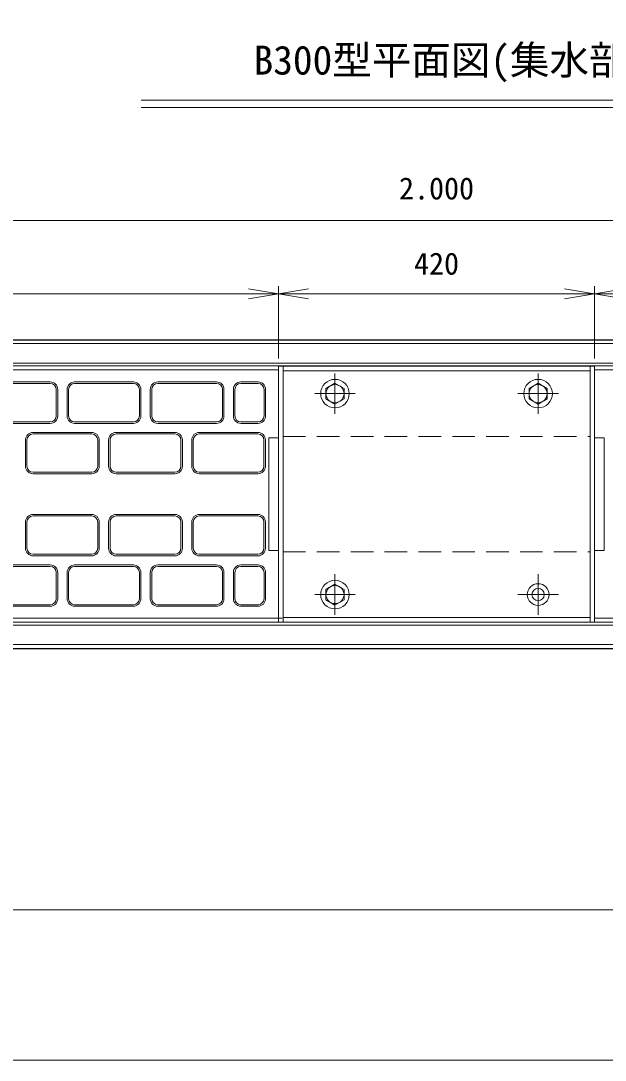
# Model space of a CAD drawing. Units: millimetres at full size, sheet at 1:20. Extents: x 0 to 8400, y 0 to 5940.
# Drawn here: x 5629 to 6406, y 0 to 1381 of the extents above; entities that cross this region are included whole.
import ezdxf
from ezdxf.enums import TextEntityAlignment as Align

# ---------------------------------------------------------------- set-up
doc = ezdxf.new("R2010")
doc.units = ezdxf.units.MM
doc.header["$LTSCALE"] = 20
doc.linetypes.add('USER3', pattern=[15, 9.375, -1.875, 1.875, -1.875])
doc.linetypes.add('USER4', pattern=[2.25, 1.5, -0.75])
for name, color, linetype, lineweight in [('1', 7, 'Continuous', 9), ('_0-0_0', 2, 'Continuous', 9), ('_0-E_50-BASEPLATE', 3, 'Continuous', 9), ('_1-9_20-FRAME', 2, 'Continuous', 9), ('CON（太線）', 1, 'Continuous', 25), ('寸法線', 7, 'Continuous', 9), ('構造物-寸法', 7, 'Continuous', 9)]:
    doc.layers.add(name, color=color, linetype=linetype, lineweight=lineweight)
doc.styles.add('ＭＳ ゴシック', font='')
doc.styles.get('ＭＳ ゴシック').set_extended_font_data('MS Gothic')

# ---------------------------------------------------------------- blocks, each defined once
blk = doc.blocks.new('open_arrow')
at = {"color": 0, "linetype": 'Continuous', "lineweight": -2}
blk.add_lwpolyline([(7.5, 1.25), (0, 0), (7.5, -1.25)], dxfattribs=at)

msp = doc.modelspace()

# ---------------------------------------------------------------- linework, layer by layer
at = {"layer": '1'}
for p, q in [((5789.01, 1275.58), (6574.29, 1275.58)), ((5789.01, 1265.96), (6574.29, 1265.96)), ((7181.65, 952.22), (5181.65, 952.22)), ((7181.65, 552.22), (5181.65, 552.22))]:
    msp.add_line(p, q, dxfattribs=at)
at = {"layer": '_0-0_0'}
for p, q in [((5971.65, 922.22), (5977.65, 922.22)), ((5971.65, 582.22), (5971.65, 922.22)), ((5977.65, 922.22), (5977.65, 916.22)), ((5977.65, 922.22), (6385.65, 922.22)), ((5977.65, 922.22), (5977.65, 857.22)), ((5977.65, 582.22), (5977.65, 922.22)), ((5977.65, 916.22), (6385.65, 916.22)), ((6385.65, 922.22), (6385.65, 916.22)), ((6385.65, 922.22), (6385.65, 857.22)), ((6385.65, 922.22), (6391.65, 922.22)), ((6385.65, 582.22), (6385.65, 922.22)), ((6391.65, 582.22), (6391.65, 922.22)), ((5958.65, 677.22), (5958.65, 827.22)), ((5958.65, 827.22), (5971.65, 827.22)), ((5971.65, 827.22), (5971.65, 677.22)), ((6404.65, 827.22), (6391.65, 827.22)), ((6391.65, 827.22), (6391.65, 677.22)), ((6404.65, 677.22), (6404.65, 827.22)), ((5971.65, 677.22), (5958.65, 677.22)), ((6391.65, 677.22), (6404.65, 677.22)), ((5977.65, 582.22), (5977.65, 647.22)), ((6385.65, 582.22), (6385.65, 647.22)), ((5971.65, 582.22), (5977.65, 582.22)), ((5977.65, 582.22), (5977.65, 588.22)), ((5977.65, 588.22), (6385.65, 588.22)), ((5977.65, 582.22), (6385.65, 582.22)), ((6385.65, 582.22), (6385.65, 588.22)), ((6385.65, 582.22), (6391.65, 582.22))]:
    msp.add_line(p, q, dxfattribs=at)
at = {"layer": '_0-0_0', "color": 4, "linetype": 'USER3'}
for p, q in [((6046.65, 858.72), (6046.65, 912.72)), ((6316.65, 858.72), (6316.65, 912.72)), ((6019.65, 885.72), (6073.65, 885.72)), ((6289.65, 885.72), (6343.65, 885.72)), ((6046.65, 591.72), (6046.65, 645.72)), ((6316.65, 591.72), (6316.65, 645.72)), ((6019.65, 618.72), (6073.65, 618.72)), ((6289.65, 618.72), (6343.65, 618.72))]:
    msp.add_line(p, q, dxfattribs=at)
at = {"layer": '_0-0_0', "linetype": 'USER4'}
for p, q in [((5977.65, 828.72), (6385.65, 828.72)), ((5977.65, 675.72), (6385.65, 675.72))]:
    msp.add_line(p, q, dxfattribs=at)
at = {"layer": '_0-E_50-BASEPLATE'}
msp.add_circle((6316.65, 618.72), 14.5, dxfattribs=at)
at = {"layer": '_1-9_20-FRAME'}
for p, q in [((6046.65, 899.57), (6034.65, 892.65)), ((6058.65, 892.65), (6046.65, 899.57)), ((6316.65, 899.57), (6304.65, 892.65)), ((6328.65, 892.65), (6316.65, 899.57)), ((6034.65, 892.65), (6034.65, 878.79)), ((6058.65, 878.79), (6058.65, 892.65)), ((6304.65, 892.65), (6304.65, 878.79)), ((6328.65, 878.79), (6328.65, 892.65)), ((6034.65, 878.79), (6046.65, 871.86)), ((6046.65, 871.86), (6058.65, 878.79)), ((6304.65, 878.79), (6316.65, 871.86)), ((6316.65, 871.86), (6328.65, 878.79)), ((6046.65, 632.57), (6034.65, 625.65)), ((6034.65, 625.65), (6034.65, 611.79)), ((6058.65, 625.65), (6046.65, 632.57)), ((6058.65, 611.79), (6058.65, 625.65)), ((6034.65, 611.79), (6046.65, 604.86)), ((6046.65, 604.86), (6058.65, 611.79))]:
    msp.add_line(p, q, dxfattribs=at)
for centre, radius in [((6046.65, 885.72), 19), ((6316.65, 885.72), 19), ((6046.65, 885.72), 12), ((6316.65, 885.72), 12), ((6046.65, 618.72), 19), ((6046.65, 618.72), 12), ((6316.65, 618.72), 8.25)]:
    msp.add_circle(centre, radius, dxfattribs=at)
at = {"layer": 'CON（太線）'}
for p, q in [((5181.65, 957.22), (7181.65, 957.22)), ((5181.65, 547.22), (7181.65, 547.22))]:
    msp.add_line(p, q, dxfattribs=at)
at = {"layer": '寸法線'}
for p, q in [((5181.65, 1115.91), (7181.65, 1115.91)), ((5971.65, 932.22), (5971.65, 1028.53)), ((5971.65, 932.22), (5971.65, 1028.53)), ((6391.65, 932.22), (6391.65, 1028.53)), ((6391.65, 932.22), (6391.65, 1028.53)), ((5971.65, 1018.53), (5181.65, 1018.53)), ((6391.65, 1018.53), (5971.65, 1018.53)), ((6391.65, 1018.53), (7181.65, 1018.53)), ((5181.65, 922.51), (7181.65, 922.51)), ((5181.65, 581.93), (7181.65, 581.93))]:
    msp.add_line(p, q, dxfattribs=at)
at = {"layer": '寸法線', "color": 2}
for p, q in [((5181.65, 926.16), (7181.65, 926.16)), ((5181.65, 578.27), (7181.65, 578.27))]:
    msp.add_line(p, q, dxfattribs=at)
at = {"layer": '寸法線', "color": 3}
msp.add_line((5186.65, 917.22), (5971.65, 917.22), dxfattribs=at)
for points in [[(5976.65, 587.22), (5186.65, 587.22), (5186.65, 917.22)], [(6391.65, 917.22), (7176.65, 917.22), (7176.65, 587.22), (6391.65, 587.22)]]:
    msp.add_lwpolyline(points, dxfattribs=at)
at = {"layer": '構造物-寸法'}
for p, q in [((5668.1, 901.22), (5590.1, 901.22)), ((5668.1, 899.22), (5590.1, 899.22)), ((5778.6, 901.22), (5700.6, 901.22)), ((5778.6, 899.22), (5700.6, 899.22)), ((5889.1, 901.22), (5811.1, 901.22)), ((5889.1, 899.22), (5811.1, 899.22)), ((5921.6, 901.22), (5944.35, 901.22)), ((5921.6, 899.22), (5944.35, 899.22)), ((5676.1, 856.22), (5676.1, 891.22)), ((5678.1, 856.22), (5678.1, 891.22)), ((5690.6, 891.22), (5690.6, 856.22)), ((5692.6, 891.22), (5692.6, 856.22)), ((5786.6, 856.22), (5786.6, 891.22)), ((5788.6, 856.22), (5788.6, 891.22)), ((5801.1, 891.22), (5801.1, 856.22)), ((5803.1, 891.22), (5803.1, 856.22)), ((5897.1, 856.22), (5897.1, 891.22)), ((5899.1, 856.22), (5899.1, 891.22)), ((5911.6, 856.22), (5911.6, 891.22)), ((5913.6, 856.22), (5913.6, 891.22)), ((5952.35, 891.22), (5952.35, 856.22)), ((5954.35, 891.22), (5954.35, 856.22)), ((5590.1, 848.22), (5668.1, 848.22)), ((5590.1, 846.22), (5668.1, 846.22)), ((5700.6, 848.22), (5778.6, 848.22)), ((5700.6, 846.22), (5778.6, 846.22)), ((5811.1, 848.22), (5889.1, 848.22)), ((5811.1, 846.22), (5889.1, 846.22)), ((5944.35, 848.22), (5921.6, 848.22)), ((5944.35, 846.22), (5921.6, 846.22)), ((5723.24, 834.22), (5645.24, 834.22)), ((5723.24, 832.22), (5645.24, 832.22)), ((5833.74, 834.22), (5755.74, 834.22)), ((5833.74, 832.22), (5755.74, 832.22)), ((5944.24, 834.22), (5866.24, 834.22)), ((5944.24, 832.22), (5866.24, 832.22)), ((5635.24, 824.22), (5635.24, 789.22)), ((5637.24, 824.22), (5637.24, 789.22)), ((5731.24, 789.22), (5731.24, 824.22)), ((5733.24, 789.22), (5733.24, 824.22)), ((5745.74, 824.22), (5745.74, 789.22)), ((5747.74, 824.22), (5747.74, 789.22)), ((5841.74, 789.22), (5841.74, 824.22)), ((5843.74, 789.22), (5843.74, 824.22)), ((5856.24, 824.22), (5856.24, 789.22)), ((5858.24, 824.22), (5858.24, 789.22)), ((5952.24, 789.22), (5952.24, 824.22)), ((5954.24, 789.22), (5954.24, 824.22)), ((5645.24, 781.22), (5723.24, 781.22)), ((5645.24, 779.22), (5723.24, 779.22)), ((5755.74, 781.22), (5833.74, 781.22)), ((5755.74, 779.22), (5833.74, 779.22)), ((5866.24, 781.22), (5944.24, 781.22)), ((5866.24, 779.22), (5944.24, 779.22)), ((5645.24, 725.22), (5723.24, 725.22)), ((5645.24, 723.22), (5723.24, 723.22)), ((5755.74, 725.22), (5833.74, 725.22)), ((5755.74, 723.22), (5833.74, 723.22)), ((5866.24, 725.22), (5944.24, 725.22)), ((5866.24, 723.22), (5944.24, 723.22)), ((5635.24, 680.22), (5635.24, 715.22)), ((5637.24, 680.22), (5637.24, 715.22)), ((5731.24, 715.22), (5731.24, 680.22)), ((5733.24, 715.22), (5733.24, 680.22)), ((5745.74, 680.22), (5745.74, 715.22)), ((5747.74, 680.22), (5747.74, 715.22)), ((5841.74, 715.22), (5841.74, 680.22)), ((5843.74, 715.22), (5843.74, 680.22)), ((5856.24, 680.22), (5856.24, 715.22)), ((5858.24, 680.22), (5858.24, 715.22)), ((5952.24, 715.22), (5952.24, 680.22)), ((5954.24, 715.22), (5954.24, 680.22)), ((5723.24, 672.22), (5645.24, 672.22)), ((5723.24, 670.22), (5645.24, 670.22)), ((5833.74, 672.22), (5755.74, 672.22)), ((5833.74, 670.22), (5755.74, 670.22)), ((5944.24, 672.22), (5866.24, 672.22)), ((5944.24, 670.22), (5866.24, 670.22)), ((5590.1, 658.22), (5668.1, 658.22)), ((5590.1, 656.22), (5668.1, 656.22)), ((5700.6, 658.22), (5778.6, 658.22)), ((5700.6, 656.22), (5778.6, 656.22)), ((5811.1, 658.22), (5889.1, 658.22)), ((5811.1, 656.22), (5889.1, 656.22)), ((5921.6, 658.22), (5944.35, 658.22)), ((5921.6, 656.22), (5944.35, 656.22)), ((5676.1, 648.22), (5676.1, 613.22)), ((5678.1, 648.22), (5678.1, 613.22)), ((5690.6, 613.22), (5690.6, 648.22)), ((5692.6, 613.22), (5692.6, 648.22)), ((5786.6, 648.22), (5786.6, 613.22)), ((5788.6, 648.22), (5788.6, 613.22)), ((5801.1, 613.22), (5801.1, 648.22)), ((5803.1, 613.22), (5803.1, 648.22)), ((5897.1, 648.22), (5897.1, 613.22)), ((5899.1, 648.22), (5899.1, 613.22)), ((5911.6, 613.22), (5911.6, 648.22)), ((5913.6, 613.22), (5913.6, 648.22)), ((5952.35, 648.22), (5952.35, 613.22)), ((5954.35, 648.22), (5954.35, 613.22)), ((5668.1, 605.22), (5590.1, 605.22)), ((5668.1, 603.22), (5590.1, 603.22)), ((5778.6, 605.22), (5700.6, 605.22)), ((5778.6, 603.22), (5700.6, 603.22)), ((5889.1, 605.22), (5811.1, 605.22)), ((5889.1, 603.22), (5811.1, 603.22)), ((5944.35, 605.22), (5921.6, 605.22)), ((5944.35, 603.22), (5921.6, 603.22))]:
    msp.add_line(p, q, dxfattribs=at)
at = {"layer": '構造物-寸法', "color": 2}
msp.add_lwpolyline([(0, 5940), (0, 0), (8400, 0), (8400, 5940)], close=True, dxfattribs=at)
at = {"layer": '構造物-寸法'}
msp.add_lwpolyline([(200, 5740), (200, 200), (8200, 200), (8200, 5740)], close=True, dxfattribs=at)
for centre, radius, start, end in [((5668.1, 891.22), 10, 0, 90), ((5668.1, 891.22), 8, 0, 90), ((5700.6, 891.22), 10, 90, 180), ((5700.6, 891.22), 8, 90, 180), ((5778.6, 891.22), 10, 0, 90), ((5778.6, 891.22), 8, 0, 90), ((5811.1, 891.22), 10, 90, 180), ((5811.1, 891.22), 8, 90, 180), ((5889.1, 891.22), 10, 0, 90), ((5889.1, 891.22), 8, 0, 90), ((5921.6, 891.22), 10, 90, 180), ((5921.6, 891.22), 8, 90, 180), ((5944.35, 891.22), 10, 0, 90), ((5944.35, 891.22), 8, 0, 90), ((5668.1, 856.22), 10, 270, 0), ((5668.1, 856.22), 8, 270, 0), ((5700.6, 856.22), 10, 180, 270), ((5700.6, 856.22), 8, 180, 270), ((5778.6, 856.22), 10, 270, 0), ((5778.6, 856.22), 8, 270, 0), ((5811.1, 856.22), 10, 180, 270), ((5811.1, 856.22), 8, 180, 270), ((5889.1, 856.22), 10, 270, 0), ((5889.1, 856.22), 8, 270, 0), ((5921.6, 856.22), 10, 180, 270), ((5921.6, 856.22), 8, 180, 270), ((5944.35, 856.22), 10, 270, 0), ((5944.35, 856.22), 8, 270, 0), ((5645.24, 824.22), 10, 90, 180), ((5645.24, 824.22), 8, 90, 180), ((5723.24, 824.22), 10, 0, 90), ((5723.24, 824.22), 8, 0, 90), ((5755.74, 824.22), 10, 90, 180), ((5755.74, 824.22), 8, 90, 180), ((5833.74, 824.22), 10, 0, 90), ((5833.74, 824.22), 8, 0, 90), ((5866.24, 824.22), 10, 90, 180), ((5866.24, 824.22), 8, 90, 180), ((5944.24, 824.22), 10, 0, 90), ((5944.24, 824.22), 8, 0, 90), ((5645.24, 789.22), 10, 180, 270), ((5645.24, 789.22), 8, 180, 270), ((5723.24, 789.22), 10, 270, 0), ((5723.24, 789.22), 8, 270, 0), ((5755.74, 789.22), 10, 180, 270), ((5755.74, 789.22), 8, 180, 270), ((5833.74, 789.22), 10, 270, 0), ((5833.74, 789.22), 8, 270, 0), ((5866.24, 789.22), 10, 180, 270), ((5866.24, 789.22), 8, 180, 270), ((5944.24, 789.22), 10, 270, 0), ((5944.24, 789.22), 8, 270, 0), ((5645.24, 715.22), 10, 90, 180), ((5645.24, 715.22), 8, 90, 180), ((5723.24, 715.22), 10, 0, 90), ((5723.24, 715.22), 8, 0, 90), ((5755.74, 715.22), 10, 90, 180), ((5755.74, 715.22), 8, 90, 180), ((5833.74, 715.22), 10, 0, 90), ((5833.74, 715.22), 8, 0, 90), ((5866.24, 715.22), 10, 90, 180), ((5866.24, 715.22), 8, 90, 180), ((5944.24, 715.22), 10, 0, 90), ((5944.24, 715.22), 8, 0, 90), ((5645.24, 680.22), 10, 180, 270), ((5645.24, 680.22), 8, 180, 270), ((5723.24, 680.22), 10, 270, 0), ((5723.24, 680.22), 8, 270, 0), ((5755.74, 680.22), 10, 180, 270), ((5755.74, 680.22), 8, 180, 270), ((5833.74, 680.22), 10, 270, 0), ((5833.74, 680.22), 8, 270, 0), ((5866.24, 680.22), 10, 180, 270), ((5866.24, 680.22), 8, 180, 270), ((5944.24, 680.22), 10, 270, 0), ((5944.24, 680.22), 8, 270, 0), ((5668.1, 648.22), 10, 0, 90), ((5668.1, 648.22), 8, 0, 90), ((5700.6, 648.22), 10, 90, 180), ((5700.6, 648.22), 8, 90, 180), ((5778.6, 648.22), 10, 0, 90), ((5778.6, 648.22), 8, 0, 90), ((5811.1, 648.22), 10, 90, 180), ((5811.1, 648.22), 8, 90, 180), ((5889.1, 648.22), 10, 0, 90), ((5889.1, 648.22), 8, 0, 90), ((5921.6, 648.22), 10, 90, 180), ((5921.6, 648.22), 8, 90, 180), ((5944.35, 648.22), 10, 0, 90), ((5944.35, 648.22), 8, 0, 90), ((5668.1, 613.22), 10, 270, 0), ((5668.1, 613.22), 8, 270, 0), ((5700.6, 613.22), 10, 180, 270), ((5700.6, 613.22), 8, 180, 270), ((5778.6, 613.22), 10, 270, 0), ((5778.6, 613.22), 8, 270, 0), ((5811.1, 613.22), 10, 180, 270), ((5811.1, 613.22), 8, 180, 270), ((5889.1, 613.22), 10, 270, 0), ((5889.1, 613.22), 8, 270, 0), ((5921.6, 613.22), 10, 180, 270), ((5921.6, 613.22), 8, 180, 270), ((5944.35, 613.22), 10, 270, 0), ((5944.35, 613.22), 8, 270, 0)]:
    msp.add_arc(centre, radius, start, end, dxfattribs=at)

# ---------------------------------------------------------------- block references
at = {"layer": '寸法線', "xscale": 5.33, "yscale": 5.33, "rotation": 180}
for p in [(5971.65, 1018.53), (6391.65, 1018.53)]:
    msp.add_blockref('open_arrow', p, dxfattribs=at)
at = {"layer": '寸法線', "xscale": 5.33, "yscale": 5.33}
for p in [(5971.65, 1018.53), (6391.65, 1018.53)]:
    msp.add_blockref('open_arrow', p, dxfattribs=at)

# ---------------------------------------------------------------- texts
at = {"layer": '寸法線', "style": 'ＭＳ ゴシック'}
msp.add_text('B300型平面図(集水部)', height=38.49, dxfattribs=at).set_placement((5938.35, 1298.17), align=Align.BOTTOM_LEFT)
for s, p in [('2.000', (6181.65, 1158.44)), ('420', (6181.65, 1058.53))]:
    msp.add_text(s, height=29.33, dxfattribs=at).set_placement(p, align=Align.MIDDLE_CENTER)

doc.saveas('drawing.dxf')
